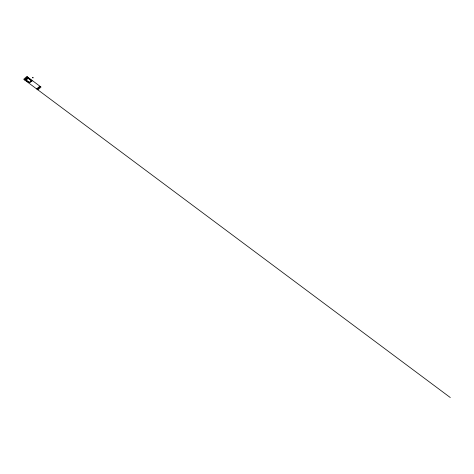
<?xml version="1.0" encoding="UTF-8"?>
<svg xmlns="http://www.w3.org/2000/svg" width="474" height="474" viewBox="0 0 474 474"><rect width="100%" height="100%" fill="white"/><g stroke="black" fill="none" stroke-linecap="round" stroke-linejoin="round"><path stroke-width="0.71" d="M37.896 89.847L41.025 87.044L26.828 76.45L23.7 79.259L450.3 397.55M26.052 79.513C25.963 80.704 27.397 79.241 26.052 79.513M26.532 79.028C26.437 80.219 27.871 78.749 26.532 79.028M27.154 78.465C27.059 79.656 28.499 78.192 27.154 78.465M26.271 80.343C26.183 81.534 27.616 80.07 26.271 80.343M27.735 77.849C27.64 79.04 29.08 77.576 27.735 77.849M26.959 80.882C26.87 82.073 28.304 80.61 26.959 80.882M28.535 78.447C28.44 79.638 29.88 78.174 28.535 78.447M27.723 81.451C27.628 82.642 29.068 81.178 27.723 81.451M29.335 79.045C29.24 80.236 30.68 78.773 29.335 79.045M28.464 82.008C28.375 83.199 29.809 81.735 28.464 82.008M30.17 79.614C30.075 80.805 31.515 79.342 30.17 79.614M29.631 82.055C29.536 83.246 30.97 81.783 29.631 82.055M30.911 80.171C30.816 81.356 32.256 79.893 30.911 80.171M30.265 81.581C30.17 82.772 31.61 81.309 30.265 81.581M32.676 77.505C32.582 78.696 34.021 77.232 32.676 77.505M30.94 81.167C30.851 82.358 32.285 80.894 30.94 81.167M31.521 80.776C31.426 81.966 32.866 80.503 31.521 80.776M27.427 77.09L24.529 79.685L24.944 79.993L27.842 77.398L27.427 77.09M27.439 77.179L24.636 79.685L24.932 79.905L27.735 77.398L27.439 77.179M39.78 86.309L36.883 88.899L37.298 89.207L40.195 86.612L39.78 86.309M39.792 86.392L36.99 88.905L37.286 89.124L40.089 86.612L39.792 86.392"/></g></svg>
